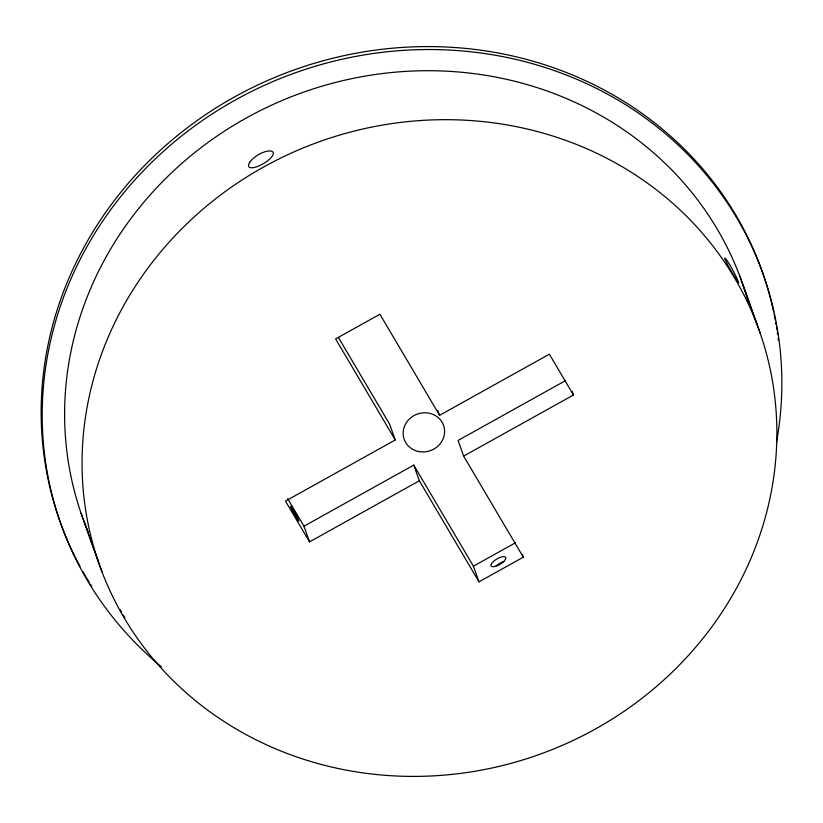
<?xml version="1.0" encoding="UTF-8"?>
<svg xmlns="http://www.w3.org/2000/svg" width="823" height="823" viewBox="0 0 823 823"><rect width="100%" height="100%" fill="white"/><g stroke="black" fill="none" stroke-linecap="round" stroke-linejoin="round"><path stroke-width="1.23" d="M338.448 337.523L389.68 424.308L395.256 439.976L285.468 501.084L309.541 541.873L419.339 480.766L413.763 465.098L303.965 526.206L309.541 541.873M395.256 439.976L335.599 338.901L379.907 314.242L439.575 415.317L549.373 354.209L573.446 394.999L463.647 456.107L523.315 557.181L478.996 581.84L419.339 480.766M565.627 380.576L458.072 440.439L463.647 456.107M478.996 581.84L473.42 566.173L515.517 542.748M413.763 465.098L473.42 566.173M287.69 498.645L303.965 526.206M742.963 284.861L760.39 333.819A350.094 325.517 -19.6 0 1 355.557 771.768A350.094 325.517 -19.6 0 1 172.418 238.536A350.094 325.517 -19.6 0 1 760.39 333.819M739.476 275.242L756.913 324.2M572.16 391.388L573.446 394.999M522.451 554.764L523.315 557.181M437.857 410.492L439.575 415.317M84.574 522.924L102.001 571.872M81.086 513.305L98.523 562.263M161.308 666.681A372.685 346.514 -19.6 0 1 292.721 73.751A372.685 346.514 -19.6 0 1 776.583 441.951M88.38 532.409A350.094 325.517 -19.6 0 1 304.345 91.898A350.094 325.517 -19.6 0 1 747.922 300.714M75.037 556.77A372.685 346.514 -19.6 0 1 288.019 72.167A372.685 346.514 -19.6 0 1 769.639 295.375M769.947 296.537A372.685 346.514 -19.6 0 1 773.62 311.845M774.114 314.211A372.685 346.514 -19.6 0 1 774.597 316.588M774.824 317.771A372.685 346.514 -19.6 0 1 775.276 320.157M775.719 322.544A372.685 346.514 -19.6 0 1 776.13 324.931M776.531 327.317A372.685 346.514 -19.6 0 1 776.922 329.714M777.282 332.111A372.685 346.514 -19.6 0 1 777.632 334.508M778.116 338.119A372.685 346.514 -19.6 0 1 778.414 340.527M91.723 586.305A372.685 346.514 -19.6 0 1 90.427 584.248M89.151 582.19A372.685 346.514 -19.6 0 1 86.024 576.995M85.407 575.946A372.685 346.514 -19.6 0 1 82.989 571.748M80.057 566.44A372.685 346.514 -19.6 0 1 75.572 557.85M496.444 565.72A8.467 3.066 -30.6 0 1 503.83 561.605M121.403 611.859A14.114 0.844 61.7 0 1 120.24 609.689M124.87 617.723A14.114 0.998 60.1 0 1 123.152 614.987M250.223 161.668L249.369 162.872A14.104 5.061 -33.4 0 0 251.118 167.769L253.402 167.635A14.114 5.103 -31.5 0 0 262.537 164.096A14.114 5.133 -29.6 0 0 270.808 157.944L272.434 155.897A14.104 5.144 -27.7 0 0 270.695 151L268.339 151.021A14.114 5.133 -29.6 0 0 259.05 154.302A14.114 5.103 -31.5 0 0 250.933 160.701L250.223 161.668M725.495 258.576L725.063 258.165A14.104 1.162 58.4 0 0 726.812 263.062L728.293 265.839A14.114 0.998 60.1 0 0 733.674 275.211A14.114 0.844 61.7 0 0 737.758 281.867L738.396 282.69A14.104 0.679 63.4 0 0 736.647 277.793L735.289 274.944A14.114 0.844 61.7 0 0 730.186 265.418A14.114 0.998 60.1 0 0 725.835 258.916L725.495 258.576M417.991 451.395A20.894 19.423 -19.6 0 0 444.039 426.921A20.894 19.423 -19.6 0 0 409.597 418.794A20.894 19.423 -19.6 0 0 417.991 451.395M495.58 566.275A8.467 3.066 -30.6 0 0 505.754 557.562A8.467 3.066 -30.6 0 0 493.769 561.183A8.467 3.066 -30.6 0 0 495.58 566.275M291.764 509.221A8.467 0.556 60.9 0 0 298.708 521A8.467 0.556 60.9 0 0 293.667 510.702A8.467 0.556 60.9 0 0 291.764 509.221"/></g></svg>
